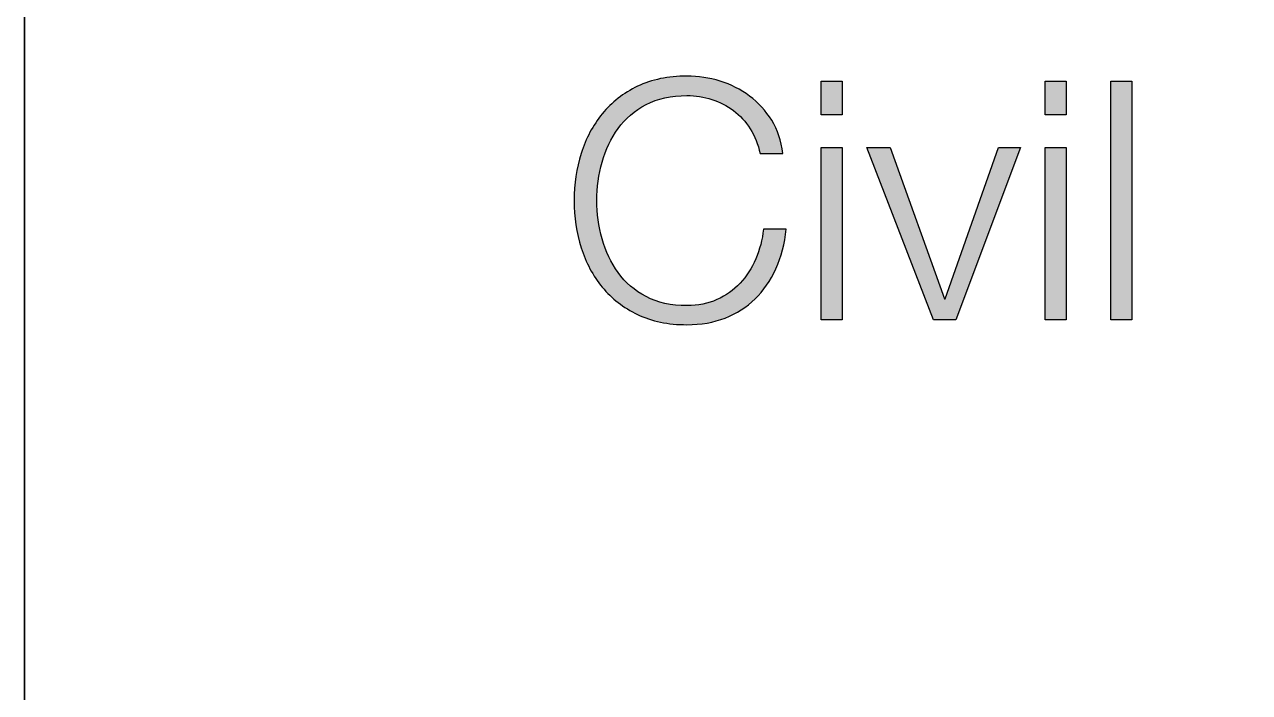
# Paper-space layout 'A0mask' of a CAD drawing. Extents: x 0 to 1153, y 0 to 810.
# Drawn here: x 973 to 993.56, y 74.12 to 85.33 of the extents above; entities that cross this region are included whole.
import ezdxf
from ezdxf.enums import TextEntityAlignment as Align

# ---------------------------------------------------------------- set-up
doc = ezdxf.new("R2010")
doc.units = 0
doc.layers.get('0').update_dxf_attribs({"linetype": 'CONTINUOUS'})
doc.layers.get('Defpoints').update_dxf_attribs({"linetype": 'CONTINUOUS'})
doc.layers.add('JPP_Mask', color=7, linetype='CONTINUOUS')
doc.styles.add('JPP', font='arial.ttf')

# ---------------------------------------------------------------- blocks, each defined once
blk = doc.blocks.new('A0mask')
at = {"true_color": 0x004a91}
h = blk.add_hatch(color=154, dxfattribs=at)
edge = h.paths.add_edge_path()
edge.add_spline(control_points=[(985.539, 83.725), (985.44, 83.886), (985.316, 84.022), (985.168, 84.132)], knot_values=[30, 30, 30, 30, 31, 31, 31, 31], degree=3, periodic=0)
edge.add_spline(control_points=[(985.168, 84.132), (985.02, 84.242), (984.856, 84.325), (984.674, 84.382)], knot_values=[29, 29, 29, 29, 30, 30, 30, 30], degree=3, periodic=0)
edge.add_spline(control_points=[(984.674, 84.382), (984.493, 84.438), (984.307, 84.466), (984.116, 84.466)], knot_values=[28, 28, 28, 28, 29, 29, 29, 29], degree=3, periodic=0)
edge.add_spline(control_points=[(984.116, 84.466), (983.801, 84.466), (983.525, 84.409), (983.288, 84.295)], knot_values=[27, 27, 27, 27, 28, 28, 28, 28], degree=3, periodic=0)
edge.add_spline(control_points=[(983.288, 84.295), (983.05, 84.181), (982.853, 84.027), (982.696, 83.834)], knot_values=[26, 26, 26, 26, 27, 27, 27, 27], degree=3, periodic=0)
edge.add_spline(control_points=[(982.696, 83.834), (982.538, 83.642), (982.421, 83.42), (982.342, 83.169), (982.263, 82.919), (982.224, 82.655), (982.224, 82.378), (982.224, 82.101), (982.263, 81.837), (982.342, 81.586), (982.421, 81.336), (982.538, 81.115), (982.696, 80.924)], knot_values=[22, 22, 22, 22, 23, 23, 23, 24, 24, 24, 25, 25, 25, 26, 26, 26, 26], degree=3, periodic=0)
edge.add_spline(control_points=[(982.696, 80.924), (982.853, 80.733), (983.05, 80.581), (983.288, 80.466)], knot_values=[21, 21, 21, 21, 22, 22, 22, 22], degree=3, periodic=0)
edge.add_spline(control_points=[(983.288, 80.466), (983.525, 80.352), (983.801, 80.295), (984.116, 80.295)], knot_values=[20, 20, 20, 20, 21, 21, 21, 21], degree=3, periodic=0)
edge.add_spline(control_points=[(984.116, 80.295), (984.352, 80.295), (984.566, 80.333), (984.758, 80.407)], knot_values=[19, 19, 19, 19, 20, 20, 20, 20], degree=3, periodic=0)
edge.add_spline(control_points=[(984.758, 80.407), (984.951, 80.482), (985.119, 80.589), (985.261, 80.728)], knot_values=[18, 18, 18, 18, 19, 19, 19, 19], degree=3, periodic=0)
edge.add_spline(control_points=[(985.261, 80.728), (985.403, 80.866), (985.519, 81.034), (985.609, 81.233)], knot_values=[17, 17, 17, 17, 18, 18, 18, 18], degree=3, periodic=0)
edge.add_spline(control_points=[(985.609, 81.233), (985.699, 81.431), (985.757, 81.654), (985.783, 81.9)], knot_values=[16, 16, 16, 16, 17, 17, 17, 17], degree=3, periodic=0)
edge.add_spline(control_points=[(985.783, 81.9), (985.783, 81.9), (985.401, 81.9), (985.401, 81.9), (985.382, 81.721), (985.339, 81.554), (985.272, 81.398)], knot_values=[14, 14, 14, 14, 15, 15, 15, 16, 16, 16, 16], degree=3, periodic=0)
edge.add_spline(control_points=[(985.272, 81.398), (985.205, 81.243), (985.117, 81.107), (985.008, 80.991)], knot_values=[13, 13, 13, 13, 14, 14, 14, 14], degree=3, periodic=0)
edge.add_spline(control_points=[(985.008, 80.991), (984.9, 80.875), (984.771, 80.784), (984.621, 80.716)], knot_values=[12, 12, 12, 12, 13, 13, 13, 13], degree=3, periodic=0)
edge.add_spline(control_points=[(984.621, 80.716), (984.471, 80.649), (984.303, 80.615), (984.116, 80.615)], knot_values=[11, 11, 11, 11, 12, 12, 12, 12], degree=3, periodic=0)
edge.add_spline(control_points=[(984.116, 80.615), (983.85, 80.615), (983.622, 80.666), (983.431, 80.767)], knot_values=[10, 10, 10, 10, 11, 11, 11, 11], degree=3, periodic=0)
edge.add_spline(control_points=[(983.431, 80.767), (983.24, 80.868), (983.084, 81.001), (982.962, 81.168)], knot_values=[9, 9, 9, 9, 10, 10, 10, 10], degree=3, periodic=0)
edge.add_spline(control_points=[(982.962, 81.168), (982.841, 81.335), (982.751, 81.524), (982.693, 81.735)], knot_values=[8, 8, 8, 8, 9, 9, 9, 9], degree=3, periodic=0)
edge.add_spline(control_points=[(982.693, 81.735), (982.635, 81.947), (982.606, 82.161), (982.606, 82.378)], knot_values=[7, 7, 7, 7, 8, 8, 8, 8], degree=3, periodic=0)
edge.add_spline(control_points=[(982.606, 82.378), (982.606, 82.599), (982.635, 82.814), (982.693, 83.023)], knot_values=[6, 6, 6, 6, 7, 7, 7, 7], degree=3, periodic=0)
edge.add_spline(control_points=[(982.693, 83.023), (982.751, 83.233), (982.841, 83.421), (982.962, 83.587)], knot_values=[5, 5, 5, 5, 6, 6, 6, 6], degree=3, periodic=0)
edge.add_spline(control_points=[(982.962, 83.587), (983.084, 83.754), (983.24, 83.888), (983.431, 83.989)], knot_values=[4, 4, 4, 4, 5, 5, 5, 5], degree=3, periodic=0)
edge.add_spline(control_points=[(983.431, 83.989), (983.622, 84.09), (983.85, 84.14), (984.116, 84.14)], knot_values=[3, 3, 3, 3, 4, 4, 4, 4], degree=3, periodic=0)
edge.add_spline(control_points=[(984.116, 84.14), (984.262, 84.14), (984.401, 84.119), (984.534, 84.076)], knot_values=[2, 2, 2, 2, 3, 3, 3, 3], degree=3, periodic=0)
edge.add_spline(control_points=[(984.534, 84.076), (984.667, 84.033), (984.788, 83.97), (984.899, 83.888)], knot_values=[1, 1, 1, 1, 2, 2, 2, 2], degree=3, periodic=0)
edge.add_spline(control_points=[(984.899, 83.888), (985.009, 83.805), (985.103, 83.703), (985.18, 83.582)], knot_values=[0, 0, 0, 0, 1, 1, 1, 1], degree=3, periodic=0)
edge.add_spline(control_points=[(985.18, 83.582), (985.256, 83.46), (985.311, 83.323), (985.345, 83.169)], knot_values=[33, 33, 33, 33, 34, 34, 34, 34], degree=3, periodic=0)
edge.add_spline(control_points=[(985.345, 83.169), (985.345, 83.169), (985.727, 83.169), (985.727, 83.169), (985.701, 83.379), (985.638, 83.564), (985.539, 83.725)], knot_values=[31, 31, 31, 31, 32, 32, 32, 33, 33, 33, 33], degree=3, periodic=0)
for points in [[(986.72, 84.382), (986.367, 84.382), (986.367, 83.815), (986.72, 83.815)], [(990.481, 84.382), (990.128, 84.382), (990.128, 83.815), (990.481, 83.815)], [(991.581, 84.382), (991.228, 84.382), (991.228, 80.374), (991.581, 80.374)], [(986.72, 83.27), (986.367, 83.27), (986.367, 80.374), (986.72, 80.374)], [(987.529, 83.27), (987.136, 83.27), (988.253, 80.374), (988.629, 80.374), (989.712, 83.27), (989.347, 83.27), (988.449, 80.728), (988.438, 80.728)], [(990.481, 83.27), (990.128, 83.27), (990.128, 80.374), (990.481, 80.374)]]:
    blk.add_hatch(color=154, dxfattribs=at).paths.add_polyline_path(points)
at = {"color": 154, "true_color": 0x004a91}
blk.add_line((973, 115), (973, 5), dxfattribs=at)
at = {"layer": 'Defpoints'}
blk.add_lwpolyline([(973, 0), (973, 120), (1153, 120)], dxfattribs=at)
at = {"layer": 'Defpoints', "color": 154, "true_color": 0x004a91}
for points in [[(986.72, 84.382), (986.72, 83.815), (986.367, 83.815), (986.367, 84.382), (986.72, 84.382)], [(990.481, 84.382), (990.481, 83.815), (990.128, 83.815), (990.128, 84.382), (990.481, 84.382)], [(991.581, 84.382), (991.581, 80.374), (991.228, 80.374), (991.228, 84.382), (991.581, 84.382)], [(986.72, 83.27), (986.72, 80.374), (986.367, 80.374), (986.367, 83.27), (986.72, 83.27)], [(987.529, 83.27), (988.438, 80.728), (988.449, 80.728), (989.347, 83.27), (989.712, 83.27), (988.629, 80.374), (988.253, 80.374), (987.136, 83.27), (987.529, 83.27)], [(990.481, 83.27), (990.481, 80.374), (990.128, 80.374), (990.128, 83.27), (990.481, 83.27)]]:
    blk.add_lwpolyline(points, dxfattribs=at)
blk.add_open_spline([(985.18, 83.582), (985.103, 83.703), (985.009, 83.805), (984.899, 83.888), (984.788, 83.97), (984.667, 84.033), (984.534, 84.076), (984.401, 84.119), (984.262, 84.14), (984.116, 84.14), (983.85, 84.14), (983.622, 84.09), (983.431, 83.989), (983.24, 83.888), (983.084, 83.754), (982.962, 83.587), (982.841, 83.421), (982.751, 83.233), (982.693, 83.023), (982.635, 82.814), (982.606, 82.599), (982.606, 82.378), (982.606, 82.161), (982.635, 81.947), (982.693, 81.735), (982.751, 81.524), (982.841, 81.335), (982.962, 81.168), (983.084, 81.001), (983.24, 80.868), (983.431, 80.767), (983.622, 80.666), (983.85, 80.615), (984.116, 80.615), (984.303, 80.615), (984.471, 80.649), (984.621, 80.716), (984.771, 80.784), (984.9, 80.875), (985.008, 80.991), (985.117, 81.107), (985.205, 81.243), (985.272, 81.398), (985.339, 81.554), (985.382, 81.721), (985.401, 81.9), (985.401, 81.9), (985.783, 81.9), (985.783, 81.9), (985.757, 81.654), (985.699, 81.431), (985.609, 81.233), (985.519, 81.034), (985.403, 80.866), (985.261, 80.728), (985.119, 80.589), (984.951, 80.482), (984.758, 80.407), (984.566, 80.333), (984.352, 80.295), (984.116, 80.295), (983.801, 80.295), (983.525, 80.352), (983.288, 80.466), (983.05, 80.581), (982.853, 80.733), (982.696, 80.924), (982.538, 81.115), (982.421, 81.336), (982.342, 81.586), (982.263, 81.837), (982.224, 82.101), (982.224, 82.378), (982.224, 82.655), (982.263, 82.919), (982.342, 83.169), (982.421, 83.42), (982.538, 83.642), (982.696, 83.834), (982.853, 84.027), (983.05, 84.181), (983.288, 84.295), (983.525, 84.409), (983.801, 84.466), (984.116, 84.466), (984.307, 84.466), (984.493, 84.438), (984.674, 84.382), (984.856, 84.325), (985.02, 84.242), (985.168, 84.132), (985.316, 84.022), (985.44, 83.886), (985.539, 83.725), (985.638, 83.564), (985.701, 83.379), (985.727, 83.169), (985.727, 83.169), (985.345, 83.169), (985.345, 83.169), (985.311, 83.323), (985.256, 83.46), (985.18, 83.582)], degree=3, knots=[0, 0, 0, 0, 1, 1, 1, 2, 2, 2, 3, 3, 3, 4, 4, 4, 5, 5, 5, 6, 6, 6, 7, 7, 7, 8, 8, 8, 9, 9, 9, 10, 10, 10, 11, 11, 11, 12, 12, 12, 13, 13, 13, 14, 14, 14, 15, 15, 15, 16, 16, 16, 17, 17, 17, 18, 18, 18, 19, 19, 19, 20, 20, 20, 21, 21, 21, 22, 22, 22, 23, 23, 23, 24, 24, 24, 25, 25, 25, 26, 26, 26, 27, 27, 27, 28, 28, 28, 29, 29, 29, 30, 30, 30, 31, 31, 31, 32, 32, 32, 33, 33, 33, 34, 34, 34, 34], dxfattribs=at)
at = {"color": 7, "style": 'JPP'}
for tag, p in [('Client', (1086, 115)), ('Project1', (1086, 90)), ('Project2', (1086, 82.5)), ('Project3', (1086, 75)), ('Title1', (1086, 57.5)), ('Title2', (1086, 50)), ('Title3', (1086, 42.5)), ('Status', (978, 7.5))]:
    blk.add_attdef(tag, text='', height=3.5, dxfattribs=at).set_placement(p, align=Align.MIDDLE_LEFT)
at = {"color": 2, "style": 'JPP'}
for tag, p in [('Scale', (1005.5, 25)), ('Drawn', (1050.5, 25)), ('Checked', (1095.5, 25)), ('Date', (1140.5, 25))]:
    blk.add_attdef(tag, text='', height=2, dxfattribs=at).set_placement(p, align=Align.MIDDLE_CENTER)
at = {"color": 6, "style": 'JPP'}
for tag, p in [('Ref', (1068, 7.5)), ('DrgNo.', (1110, 7.5))]:
    blk.add_attdef(tag, text='', height=4, dxfattribs=at).set_placement(p, align=Align.MIDDLE_LEFT)
blk.add_attdef('Rev', text='', height=4, dxfattribs=at).set_placement((1144.275, 7.5), align=Align.MIDDLE_CENTER)

psp = doc.layouts.new('A0mask')

# ---------------------------------------------------------------- block references
at = {"layer": 'JPP_Mask'}
psp.add_blockref('A0mask', (0, 0), dxfattribs=at)

doc.saveas('drawing.dxf')
